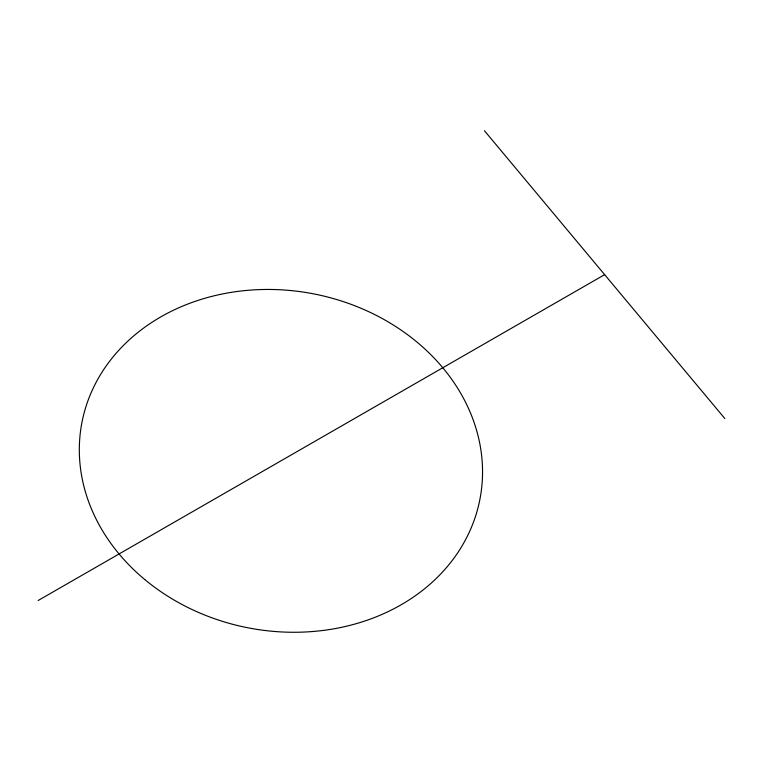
<?xml version="1.0" encoding="UTF-8"?>
<svg xmlns="http://www.w3.org/2000/svg" width="763" height="763" viewBox="0 0 763 763"><rect width="100%" height="100%" fill="white"/><g stroke="black" fill="none" stroke-linecap="round" stroke-linejoin="round"><path stroke-width="1.14" d="M38.15 600.51L604.639 274.651M484.438 130.74L724.85 418.572M144.751 579.518A202.662 170.159 10.8 0 0 477.772 508.654A202.662 170.159 10.8 0 0 220.278 294.404A202.662 170.159 10.8 0 0 144.751 579.518"/></g></svg>
